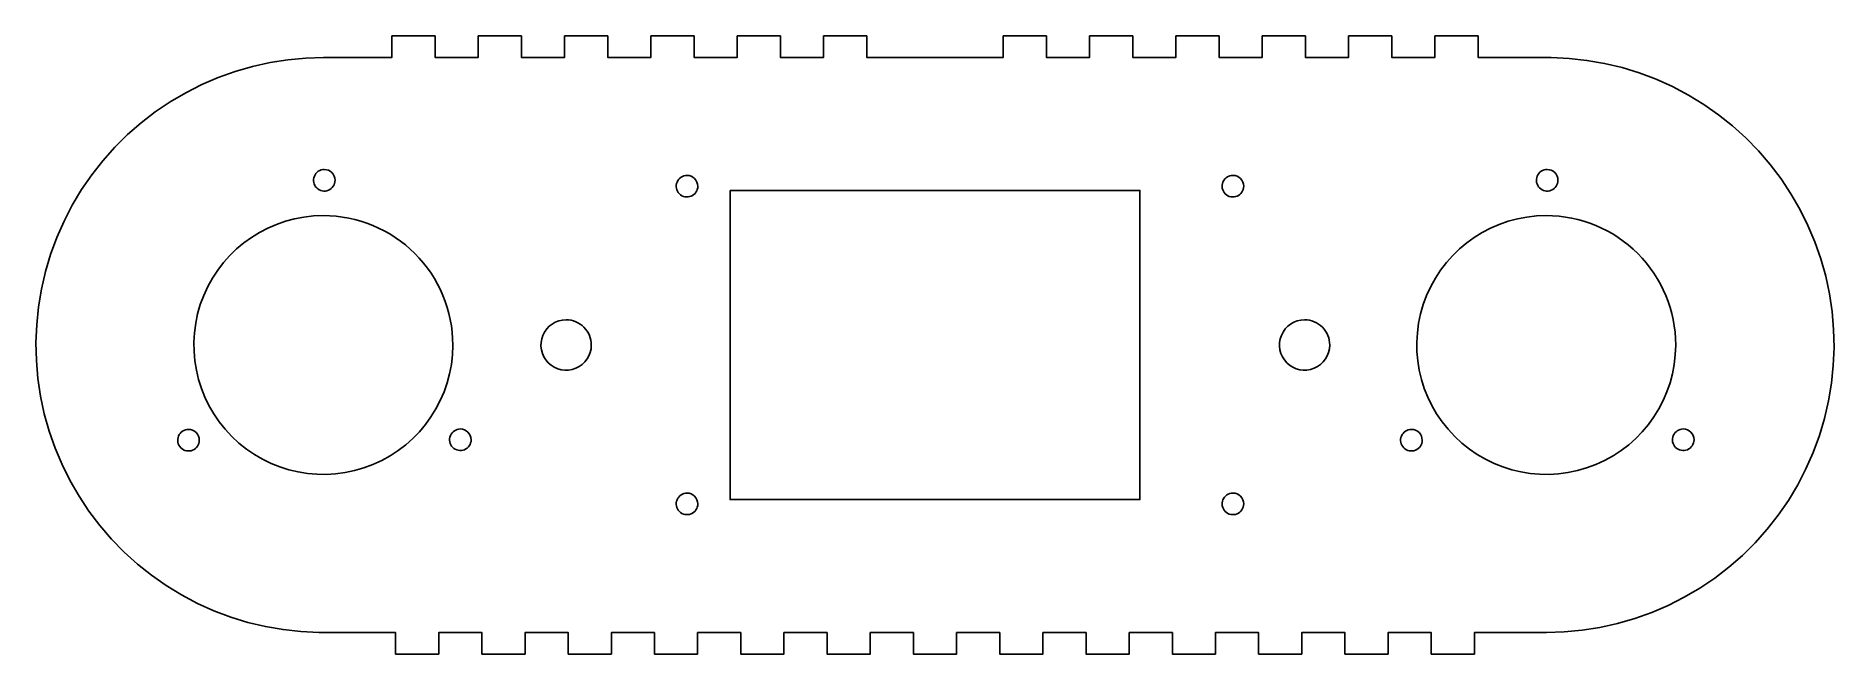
# Model space of a CAD drawing. Header units: millimetres. Extents: x 0 to 250, y 0 to 86.
import ezdxf

# ---------------------------------------------------------------- set-up
doc = ezdxf.new("R2010")
doc.units = ezdxf.units.MM
doc.layers.add('Layer_1', color=7, linetype='CONTINUOUS')

msp = doc.modelspace()

# ---------------------------------------------------------------- linework, layer by layer
at = {"layer": 'Layer_1', "color": 1}
for points in [[(210.24801, 83.249849), (200.74801, 83.249849), (200.74801, 86.249847), (194.74801, 86.249847), (194.74801, 83.249849), (188.74801, 83.249849), (188.74801, 86.249847), (182.74801, 86.249847), (182.74801, 83.249849), (176.74801, 83.249849), (176.74801, 86.249847), (170.74801, 86.249847), (170.74801, 83.249849), (164.74801, 83.249849), (164.74801, 86.249847), (158.74801, 86.249847), (158.74801, 83.249849), (152.74801, 83.249849), (152.74801, 86.249847), (146.74801, 86.249847), (146.74801, 83.249849), (140.74801, 83.249849), (140.74801, 86.249847), (134.74801, 86.249847), (134.74801, 83.249849), (128.74801, 83.249849), (125.24801, 83.249849), (115.74801, 83.249849), (115.74801, 86.249847), (109.74801, 86.249847), (109.74801, 83.249849), (103.74801, 83.249849), (103.74801, 86.249847), (97.748016, 86.249847), (97.748016, 83.249849), (91.748062, 83.249849), (91.748062, 86.249847), (85.748095, 86.249847), (85.748095, 83.249849), (79.74811, 83.249849), (79.74811, 86.249847), (73.74811, 86.249847), (73.74811, 83.249849), (67.74811, 83.249849), (67.74811, 86.249847), (61.74811, 86.249847), (61.74811, 83.249849), (55.74811, 83.249849), (55.74811, 86.249847), (49.74811, 86.249847), (49.74811, 83.249849), (43.74811, 83.249849), (40.24811, 83.249849), (37.75011, 83.171849), (35.26111, 82.937849), (32.79211, 82.548849), (30.35211, 82.00585), (27.95111, 81.31285), (25.59711, 80.469851), (23.30111, 79.482851), (21.07111, 78.352852), (18.91611, 77.086852), (16.84411, 75.688855), (14.86411, 74.162855), (12.98311, 72.517855), (11.20811, 70.756855), (9.547109, 68.889855), (8.00511, 66.921855), (6.59011, 64.861855), (5.305111, 62.717855), (4.158112, 60.496855), (3.151112, 58.208855), (2.289113, 55.862855), (1.575113, 53.466855), (1.013114, 51.031855), (0.603114, 48.565855), (0.349114, 46.078855), (0.250114, 43.581855), (0.307114, 41.082855), (0.520114, 38.591855), (0.889114, 36.119855), (1.411113, 33.675855), (2.085113, 31.268855), (2.908112, 28.907855), (3.876112, 26.603855), (4.987111, 24.36486), (6.236111, 22.198872), (7.61711, 20.115884), (9.125109, 18.122896), (10.75611, 16.227905), (12.50111, 14.438917), (14.35511, 12.761926), (16.30911, 11.203935), (18.35811, 9.771944), (20.49211, 8.46995), (22.70211, 7.303956), (24.98211, 6.277962), (27.32111, 5.396968), (29.71111, 4.662971), (32.14111, 4.079974), (34.60411, 3.649977), (37.08811, 3.37498), (39.58511, 3.25598), (40.24811, 3.24998), (50.24811, 3.24998), (50.24811, 0.249998), (56.24811, 0.249998), (56.24811, 3.24998), (62.24811, 3.24998), (62.24811, 0.249998), (68.24811, 0.249998), (68.24811, 3.24998), (74.24811, 3.24998), (74.24811, 0.249998), (80.24811, 0.249998), (80.24811, 3.24998), (86.248092, 3.24998), (86.248092, 0.249998), (92.248059, 0.249998), (92.248059, 3.24998), (98.248013, 3.24998), (98.248013, 0.249998), (104.24801, 0.249998), (104.24801, 3.24998), (110.24801, 3.24998), (110.24801, 0.249998), (116.24801, 0.249998), (116.24801, 3.24998), (122.24801, 3.24998), (122.24801, 0.249998), (128.24801, 0.249998), (128.24801, 3.24998), (134.24801, 3.24998), (134.24801, 0.249998), (140.24801, 0.249998), (140.24801, 3.24998), (146.24801, 3.24998), (146.24801, 0.249998), (152.24801, 0.249998), (152.24801, 3.24998), (158.24801, 3.24998), (158.24801, 0.249998), (164.24801, 0.249998), (164.24801, 3.24998), (170.24801, 3.24998), (170.24801, 0.249998), (176.24801, 0.249998), (176.24801, 3.24998), (182.24801, 3.24998), (182.24801, 0.249998), (188.24801, 0.249998), (188.24801, 3.24998), (194.24801, 3.24998), (194.24801, 0.249998), (200.24801, 0.249998), (200.24801, 3.24998), (206.24801, 3.24998), (210.24801, 3.24998), (212.74701, 3.32798), (215.23501, 3.561977), (217.70501, 3.950977), (220.14501, 4.493971), (222.54601, 5.186968), (224.89901, 6.029965), (227.19501, 7.016959), (229.42501, 8.146953), (231.58001, 9.412944), (233.65201, 10.810938), (235.63301, 12.336929), (237.51401, 13.98192), (239.28901, 15.742908), (240.95001, 17.609899), (242.49201, 19.577887), (243.90701, 21.637875), (245.19101, 23.781863), (246.33901, 26.002851), (247.34601, 28.290855), (248.20801, 30.636855), (248.92101, 33.032855), (249.48401, 35.467855), (249.89401, 37.933855), (250.14801, 40.420855), (250.24701, 42.917855), (250.19001, 45.416855), (249.97601, 47.907855), (249.60801, 50.379855), (249.08601, 52.823855), (248.41201, 55.230855), (247.58901, 57.591855), (246.62001, 59.895855), (245.51001, 62.134855), (244.26101, 64.300855), (242.88001, 66.383855), (241.37101, 68.376855), (239.74101, 70.271855), (237.99601, 72.060855), (236.14201, 73.737855), (234.18701, 75.295855), (232.13901, 76.727854), (230.00501, 78.029852), (227.79401, 79.195851), (225.51501, 80.22185), (223.17601, 81.10285), (220.78601, 81.83685), (218.35601, 82.419849), (215.89301, 82.849849), (213.40901, 83.124849), (210.91201, 83.243849)], [(40.340733, 67.666032)], [(210.36674, 67.666032)], [(90.768246, 66.844232)], [(166.66842, 66.844216)], [(96.748623, 64.749871), (153.748623, 64.749871), (153.748623, 21.749871), (96.748623, 21.749871)], [(40.205059, 61.249871)], [(210.23106, 61.249871)], [(73.962139, 46.749871)], [(176.63568, 46.749871)], [(21.45805, 31.50126)], [(59.254719, 31.567407)], [(191.48405, 31.50126)], [(229.28073, 31.567407)], [(90.768246, 22.644212)], [(166.66842, 22.644212)]]:
    msp.add_lwpolyline(points, close=True, dxfattribs=at)
for points in [[(40.340733, 67.666032), (39.73404, 67.666032), (39.187085, 67.300569), (38.954914, 66.740057)], [(41.401393, 67.226692), (41.120089, 67.507997), (40.738558, 67.666032), (40.340733, 67.666032)], [(210.36674, 67.666032), (209.760047, 67.666032), (209.213092, 67.300569), (208.980921, 66.740057)], [(211.4274, 67.226692), (211.146096, 67.507997), (210.764565, 67.666032), (210.36674, 67.666032)], [(38.954914, 66.740057), (38.722742, 66.179546), (38.851076, 65.534369), (39.280073, 65.105372)], [(39.280073, 65.105372), (39.70907, 64.676375), (40.354247, 64.548041), (40.914758, 64.780213)], [(40.914758, 64.780213), (41.47527, 65.012384), (41.840733, 65.559339), (41.840733, 66.166032)], [(41.840733, 66.166032), (41.840733, 66.563857), (41.682698, 66.945388), (41.401393, 67.226692)], [(89.382427, 65.918257), (89.150255, 65.357746), (89.278589, 64.712569), (89.707586, 64.283572)], [(90.768246, 66.844232), (90.161553, 66.844232), (89.614598, 66.478769), (89.382427, 65.918257)], [(91.828906, 66.404892), (91.547602, 66.686197), (91.166071, 66.844232), (90.768246, 66.844232)], [(91.342271, 63.958413), (91.902783, 64.190584), (92.268246, 64.737539), (92.268246, 65.344232)], [(92.268246, 65.344232), (92.268246, 65.742057), (92.110211, 66.123588), (91.828906, 66.404892)], [(165.282601, 65.918241), (165.050429, 65.35773), (165.178763, 64.712553), (165.60776, 64.283556)], [(166.66842, 66.844216), (166.061727, 66.844216), (165.514772, 66.478753), (165.282601, 65.918241)], [(167.72908, 66.404876), (167.447776, 66.686181), (167.066245, 66.844216), (166.66842, 66.844216)], [(167.242445, 63.958397), (167.802957, 64.190568), (168.16842, 64.737523), (168.16842, 65.344216)], [(168.16842, 65.344216), (168.16842, 65.742041), (168.010385, 66.123572), (167.72908, 66.404876)], [(208.980921, 66.740057), (208.748749, 66.179546), (208.877083, 65.534369), (209.30608, 65.105372)], [(209.30608, 65.105372), (209.735077, 64.676375), (210.380254, 64.548041), (210.940765, 64.780213)], [(210.940765, 64.780213), (211.501277, 65.012384), (211.86674, 65.559339), (211.86674, 66.166032)], [(211.86674, 66.166032), (211.86674, 66.563857), (211.708705, 66.945388), (211.4274, 67.226692)], [(89.707586, 64.283572), (90.136583, 63.854575), (90.78176, 63.726241), (91.342271, 63.958413)], [(165.60776, 64.283556), (166.036757, 63.854559), (166.681934, 63.726225), (167.242445, 63.958397)], [(40.205059, 61.249871), (32.924739, 61.249871), (26.361285, 56.864312), (23.575227, 50.138173)], [(52.932981, 55.977793), (49.557326, 59.353448), (44.978956, 61.249871), (40.205059, 61.249871)], [(210.23106, 61.249871), (202.95074, 61.249871), (196.387286, 56.864312), (193.601228, 50.138173)], [(222.958982, 55.977793), (219.583327, 59.353448), (215.004957, 61.249871), (210.23106, 61.249871)], [(58.205059, 43.249871), (58.205059, 48.023768), (56.308636, 52.602138), (52.932981, 55.977793)], [(228.23106, 43.249871), (228.23106, 48.023768), (226.334637, 52.602138), (222.958982, 55.977793)], [(23.575227, 50.138173), (20.789169, 43.412034), (22.329173, 35.669913), (27.477137, 30.521949)], [(193.601228, 50.138173), (190.81517, 43.412034), (192.355174, 35.669913), (197.503138, 30.521949)], [(73.962139, 46.749871), (72.546521, 46.749871), (71.270294, 45.897123), (70.728561, 44.589263)], [(76.437013, 45.724745), (75.780635, 46.381122), (74.890397, 46.749871), (73.962139, 46.749871)], [(77.462139, 43.249871), (77.462139, 44.178129), (77.09339, 45.068367), (76.437013, 45.724745)], [(176.63568, 46.749871), (175.220062, 46.749871), (173.943835, 45.897123), (173.402102, 44.589263)], [(179.110554, 45.724745), (178.454176, 46.381122), (177.563938, 46.749871), (176.63568, 46.749871)], [(180.13568, 43.249871), (180.13568, 44.178129), (179.766931, 45.068367), (179.110554, 45.724745)], [(47.093361, 26.620039), (53.8195, 29.406097), (58.205059, 35.969551), (58.205059, 43.249871)], [(70.728561, 44.589263), (70.186827, 43.281403), (70.486272, 41.77599), (71.487265, 40.774997)], [(75.301531, 40.016293), (76.609391, 40.558026), (77.462139, 41.834253), (77.462139, 43.249871)], [(173.402102, 44.589263), (172.860368, 43.281403), (173.159813, 41.77599), (174.160806, 40.774997)], [(177.975072, 40.016293), (179.282932, 40.558026), (180.13568, 41.834253), (180.13568, 43.249871)], [(217.119362, 26.620039), (223.845501, 29.406097), (228.23106, 35.969551), (228.23106, 43.249871)], [(71.487265, 40.774997), (72.488258, 39.774004), (73.993671, 39.474559), (75.301531, 40.016293)], [(174.160806, 40.774997), (175.161799, 39.774004), (176.667212, 39.474559), (177.975072, 40.016293)], [(20.072231, 30.575285), (19.840059, 30.014774), (19.968393, 29.369597), (20.39739, 28.9406)], [(21.45805, 31.50126), (20.851357, 31.50126), (20.304402, 31.135797), (20.072231, 30.575285)], [(22.51871, 31.06192), (22.237406, 31.343225), (21.855875, 31.50126), (21.45805, 31.50126)], [(22.032075, 28.615441), (22.592587, 28.847612), (22.95805, 29.394567), (22.95805, 30.00126)], [(22.95805, 30.00126), (22.95805, 30.399085), (22.800015, 30.780616), (22.51871, 31.06192)], [(27.477137, 30.521949), (32.625101, 25.373985), (40.367222, 23.833981), (47.093361, 26.620039)], [(57.8689, 30.641432), (57.636728, 30.080921), (57.765062, 29.435744), (58.194059, 29.006747)], [(59.254719, 31.567407), (58.648026, 31.567407), (58.101071, 31.201944), (57.8689, 30.641432)], [(60.315379, 31.128067), (60.034075, 31.409372), (59.652544, 31.567407), (59.254719, 31.567407)], [(59.828744, 28.681588), (60.389256, 28.913759), (60.754719, 29.460714), (60.754719, 30.067407)], [(60.754719, 30.067407), (60.754719, 30.465232), (60.596684, 30.846763), (60.315379, 31.128067)], [(190.098231, 30.575285), (189.866059, 30.014774), (189.994393, 29.369597), (190.42339, 28.9406)], [(191.48405, 31.50126), (190.877357, 31.50126), (190.330402, 31.135797), (190.098231, 30.575285)], [(192.54471, 31.06192), (192.263406, 31.343225), (191.881875, 31.50126), (191.48405, 31.50126)], [(192.058075, 28.615441), (192.618587, 28.847612), (192.98405, 29.394567), (192.98405, 30.00126)], [(192.98405, 30.00126), (192.98405, 30.399085), (192.826015, 30.780616), (192.54471, 31.06192)], [(197.503138, 30.521949), (202.651102, 25.373985), (210.393223, 23.833981), (217.119362, 26.620039)], [(227.894911, 30.641432), (227.662739, 30.080921), (227.791073, 29.435744), (228.22007, 29.006747)], [(229.28073, 31.567407), (228.674037, 31.567407), (228.127082, 31.201944), (227.894911, 30.641432)], [(230.34139, 31.128067), (230.060086, 31.409372), (229.678555, 31.567407), (229.28073, 31.567407)], [(229.854755, 28.681588), (230.415267, 28.913759), (230.78073, 29.460714), (230.78073, 30.067407)], [(230.78073, 30.067407), (230.78073, 30.465232), (230.622695, 30.846763), (230.34139, 31.128067)], [(20.39739, 28.9406), (20.826387, 28.511603), (21.471564, 28.383269), (22.032075, 28.615441)], [(58.194059, 29.006747), (58.623056, 28.57775), (59.268233, 28.449416), (59.828744, 28.681588)], [(190.42339, 28.9406), (190.852387, 28.511603), (191.497564, 28.383269), (192.058075, 28.615441)], [(228.22007, 29.006747), (228.649067, 28.57775), (229.294244, 28.449416), (229.854755, 28.681588)], [(90.768246, 22.644212), (90.161553, 22.644212), (89.614598, 22.278749), (89.382427, 21.718237)], [(91.828906, 22.204872), (91.547602, 22.486177), (91.166071, 22.644212), (90.768246, 22.644212)], [(166.66842, 22.644212), (166.061727, 22.644212), (165.514772, 22.278749), (165.282601, 21.718237)], [(167.72908, 22.204872), (167.447776, 22.486177), (167.066245, 22.644212), (166.66842, 22.644212)], [(89.382427, 21.718237), (89.150255, 21.157726), (89.278589, 20.512549), (89.707586, 20.083552)], [(89.707586, 20.083552), (90.136583, 19.654555), (90.78176, 19.526221), (91.342271, 19.758393)], [(91.342271, 19.758393), (91.902783, 19.990564), (92.268246, 20.537519), (92.268246, 21.144212)], [(92.268246, 21.144212), (92.268246, 21.542037), (92.110211, 21.923568), (91.828906, 22.204872)], [(165.282601, 21.718237), (165.050429, 21.157726), (165.178763, 20.512549), (165.60776, 20.083552)], [(165.60776, 20.083552), (166.036757, 19.654555), (166.681934, 19.526221), (167.242445, 19.758393)], [(167.242445, 19.758393), (167.802957, 19.990564), (168.16842, 20.537519), (168.16842, 21.144212)], [(168.16842, 21.144212), (168.16842, 21.542037), (168.010385, 21.923568), (167.72908, 22.204872)]]:
    msp.add_open_spline(points, degree=3, dxfattribs=at)

doc.saveas('drawing.dxf')
